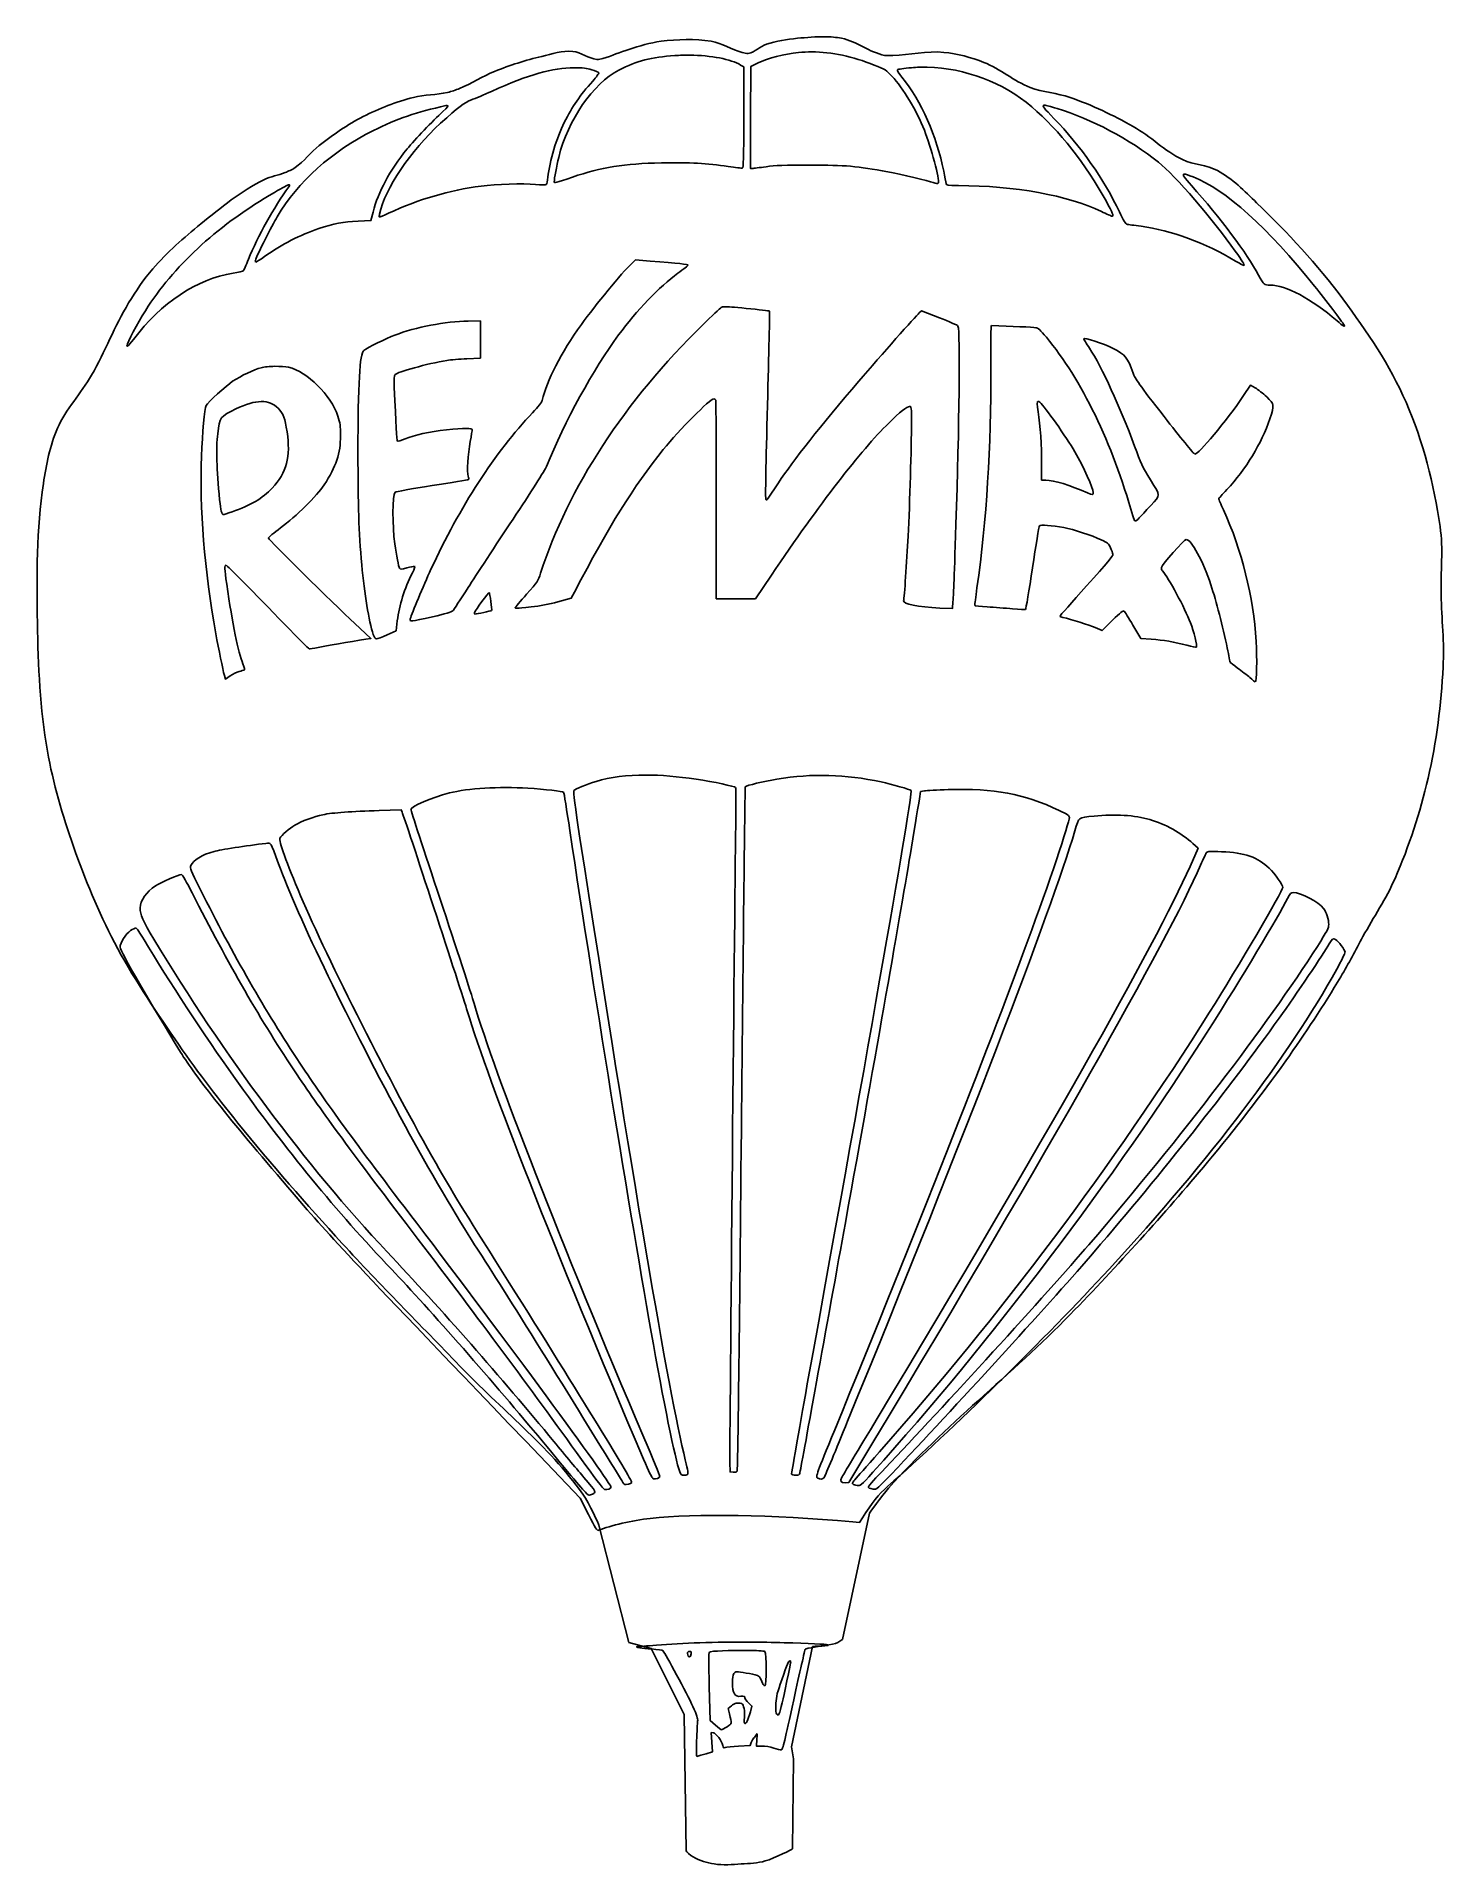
# Model space of a CAD drawing. Extents: x 31 to 190, y 48 to 254.
import ezdxf

# ---------------------------------------------------------------- set-up
doc = ezdxf.new("R2010")
doc.units = 0
doc.layers.add('Layer_1', color=7, linetype='CONTINUOUS')

msp = doc.modelspace()

# ---------------------------------------------------------------- linework, layer by layer
at = {"layer": 'Layer_1', "color": 1}
for points in [[(119.922397, 254.186008), (119.922397, 254.186008)], [(121.890234, 73.390152), (124.943966, 87.64017)], [(94.407742, 86.283076), (97.800473, 73.050605), (100.28866, 72.372058), (104.020936, 64.9075), (104.246937, 49.526389)], [(116.235316, 49.752387), (116.348868, 59.931129), (116.122317, 61.28822), (118.497505, 72.598056)]]:
    msp.add_lwpolyline(points, dxfattribs=at)
at = {"layer": 'Layer_1', "color": 7}
for points in [[(104.655386, 252.107924), (104.655386, 252.107924)], [(118.438524, 252.475586), (118.438524, 252.475586)], [(91.637886, 250.688547), (91.637886, 250.688547)], [(110.74411, 245.108593), (110.74411, 250.780599), (110.393536, 250.996674)], [(112.389488, 251.243619), (111.553845, 250.831312), (111.525733, 245.083238), (111.497621, 239.335165), (111.723068, 239.335165)], [(131.453819, 250.746425), (131.453819, 250.746425)], [(77.267703, 246.428755), (77.267703, 246.428755)], [(144.645504, 246.45411), (144.645504, 246.45411)], [(59.470064, 237.484185), (59.470064, 237.484185)], [(160.416875, 238.680322), (160.416875, 238.680322)], [(67.239444, 233.383143), (68.693549, 233.452045), (68.933881, 234.391867)], [(98.546818, 229.015314), (98.158763, 228.643243)], [(100.192747, 228.881368), (98.546818, 229.015314), (98.546818, 229.015314)], [(108.596024, 223.731914), (108.596024, 223.731914)], [(132.824141, 222.48286), (130.801181, 223.258421), (130.544866, 223.02305)], [(79.527135, 217.861471), (81.038567, 217.929823), (81.038567, 220.034912), (81.038567, 222.139452), (81.038567, 222.139452)], [(81.038567, 222.139452), (79.662734, 222.115201)], [(138.686314, 221.596507), (138.686314, 221.596507)], [(57.858863, 217.003781), (57.858863, 217.003781)], [(168.440916, 214.560242), (167.890252, 214.860656), (167.111384, 213.696489)], [(56.312703, 213.031723), (56.312703, 213.031723)], [(143.95428, 213.067551), (143.95428, 213.067551)], [(144.822443, 204.166528), (144.348398, 204.166528), (144.347297, 205.921047)], [(107.646831, 201.891111), (107.646831, 190.781368), (109.852796, 190.781368), (112.058758, 190.781368), (113.866193, 193.453107)], [(82.024691, 191.50401), (82.024691, 191.50401)], [(89.781944, 190.43796), (91.293377, 190.852474), (91.654974, 191.545352)], [(132.867688, 189.741224), (134.288169, 189.670118), (134.349355, 190.468827)], [(68.115877, 186.214547), (68.686937, 186.301641), (66.87454, 187.983951)], [(70.509254, 186.713398), (71.530103, 187.1676), (71.671214, 188.299797)], [(150.404601, 187.523133), (151.158112, 187.18634), (152.343776, 188.354918)], [(154.653369, 187.78937), (155.531453, 186.301641), (156.711055, 186.222816)], [(52.169218, 182.127286), (52.274501, 181.730965), (52.820203, 182.098074)], [(99.720355, 170.89848), (99.720355, 170.89848)], [(131.125296, 169.103174), (130.693143, 169.027104), (130.559198, 168.219023)], [(72.224084, 166.699324), (72.122109, 166.959496), (69.617387, 166.890594)], [(161.088256, 160.598472), (161.990044, 162.637968), (161.412369, 163.169342)], [(86.189673, 95.71437), (92.312022, 89.32303), (93.238063, 87.473151)], [(125.312729, 95.603575), (122.597443, 91.093534), (122.191749, 91.05991)], [(109.545216, 92.248328), (109.212284, 92.280851), (109.179761, 93.360131)], [(123.047235, 86.654596), (123.820592, 86.585694), (124.145808, 87.112657)], [(111.423758, 73.083125), (111.423758, 73.083125)], [(104.631685, 72.041327), (104.631685, 72.041327)], [(111.079249, 72.144406), (111.079249, 72.144406)], [(116.01428, 70.963701), (116.01428, 70.963701)], [(107.554228, 63.717425), (106.975453, 64.235568), (106.860247, 68.022968)], [(111.278789, 66.244198), (111.672356, 65.873231), (111.490455, 65.219488)], [(109.352292, 65.900239), (109.002822, 65.587701), (109.139522, 65.009475)], [(106.497549, 60.496674), (107.237279, 60.723225), (107.160108, 61.804159), (107.082387, 62.88509), (107.3376, 62.848711)], [(112.23625, 62.138194), (112.178925, 61.355468), (112.800694, 61.353814)], [(110.174154, 61.343341), (111.460689, 61.409488), (111.582508, 61.772186)]]:
    msp.add_lwpolyline(points, dxfattribs=at)
at = {"layer": 'Layer_1', "color": 1}
for points in [[(107.074671, 253.668416), (105.217022, 253.98823), (103.290607, 253.898732), (101.419753, 253.668416)], [(116.800864, 254.007966), (115.615934, 253.894354), (114.422278, 253.712242), (113.295134, 253.329419)], [(119.922397, 254.186008), (118.882676, 254.20332), (117.832869, 254.106918), (116.800864, 254.007966)], [(121.777235, 254.007966), (121.166184, 254.124374), (120.546227, 254.17562), (119.922397, 254.186008)], [(126.640607, 252.085327), (124.928235, 252.411533), (123.489607, 253.681762), (121.777235, 254.007966)], [(87.960731, 251.971775), (86.151675, 251.539749), (84.372227, 250.966508), (82.64536, 250.275687)], [(91.467009, 252.537323), (90.287091, 252.63301), (89.112141, 252.246747), (87.960731, 251.971775)], [(94.181193, 251.632778), (93.23039, 251.707378), (92.417621, 252.460236), (91.467009, 252.537323)], [(94.85974, 251.745777), (94.637513, 251.689219), (94.409805, 251.614843), (94.181193, 251.632778)], [(97.800473, 252.763871), (96.806272, 252.46815), (95.864948, 252.001589), (94.85974, 251.745777)], [(101.419753, 253.668416), (100.185561, 253.516481), (98.992374, 253.118396), (97.800473, 252.763871)], [(110.580399, 252.424324), (109.37982, 252.734802), (108.296764, 253.458019), (107.074671, 253.668416)], [(111.259496, 252.311325), (111.032727, 252.277229), (110.802406, 252.366908), (110.580399, 252.424324)], [(113.295134, 253.329419), (112.57676, 253.085426), (112.00975, 252.42414), (111.259496, 252.311325)], [(127.545152, 252.085327), (127.243693, 252.076493), (126.936875, 252.028888), (126.640607, 252.085327)], [(133.313619, 252.424324), (131.395961, 252.603394), (129.470317, 252.141904), (127.545152, 252.085327)], [(137.837443, 251.293231), (136.389034, 251.857348), (134.861269, 252.2798), (133.313619, 252.424324)], [(82.64536, 250.275687), (81.283406, 249.730851), (80.045506, 248.906604), (78.687083, 248.353048)], [(143.039812, 248.466047), (141.20064, 249.182358), (139.676612, 250.576917), (137.837443, 251.293231)], [(77.329992, 247.900499), (76.069701, 247.600243), (74.737976, 247.661225), (73.484161, 247.334951)], [(78.687083, 248.353048), (78.245476, 248.173092), (77.793873, 248.011012), (77.329992, 247.900499)], [(147.563637, 247.334951), (146.097303, 247.850664), (144.488222, 247.90193), (143.039812, 248.466047)], [(73.484161, 247.334951), (71.532682, 246.827118), (69.62438, 246.104837), (67.829244, 245.186314)], [(154.689198, 244.055221), (152.409923, 245.33629), (150.030155, 246.467473), (147.563637, 247.334951)], [(67.829244, 245.186314), (66.060659, 244.281374), (64.420013, 243.127763), (62.853423, 241.906034)], [(160.230563, 240.322942), (158.223788, 241.288868), (156.630678, 242.964003), (154.689198, 244.055221)], [(62.853423, 241.906034), (61.885553, 241.151219), (61.149772, 240.11372), (60.138688, 239.417847)], [(60.138688, 239.417847), (59.79149, 239.178881), (59.397005, 239.014151), (59.007595, 238.852852)], [(164.189393, 239.07885), (162.972835, 239.736871), (161.47682, 239.723073), (160.230563, 240.322942)], [(56.63296, 238.060756), (54.044506, 236.759853), (51.757439, 234.909147), (49.5074, 233.084383)], [(59.007595, 238.852852), (58.236598, 238.533498), (57.3786, 238.435494), (56.63296, 238.060756)], [(168.600216, 235.45957), (167.226544, 236.774901), (165.862229, 238.17404), (164.189393, 239.07885)], [(178.326409, 224.602284), (175.425715, 228.500453), (172.109751, 232.099077), (168.600216, 235.45957)], [(49.5074, 233.084383), (47.580875, 231.521995), (45.707404, 229.866098), (44.079033, 227.995013)], [(44.079033, 227.995013), (43.049026, 226.811503), (42.177233, 225.491648), (41.364298, 224.149735)], [(41.364298, 224.149735), (39.783032, 221.539561), (38.703117, 218.651177), (37.18002, 216.006631)], [(185.45142, 212.952899), (183.644221, 217.130566), (181.043718, 220.95056), (178.326409, 224.602284)], [(37.18002, 216.006631), (35.99526, 213.949547), (34.280588, 212.190015), (33.334743, 210.012716)], [(189.297248, 198.928881), (188.615275, 203.72794), (187.375938, 208.504049), (185.45142, 212.952899)], [(33.334743, 210.012716), (32.48224, 208.050303), (32.06279, 205.909013), (31.751103, 203.792253)], [(31.751103, 203.792253), (30.987032, 198.603104), (30.981227, 193.315896), (31.072557, 188.071592)], [(189.410247, 191.238326), (189.355792, 193.801586), (189.65795, 196.390546), (189.297248, 198.928881)], [(189.636245, 183.095221), (189.780839, 185.806778), (189.467913, 188.523534), (189.410247, 191.238326)], [(31.072557, 188.071592), (31.156842, 183.232096), (31.372581, 178.363373), (32.20365, 173.595026)], [(187.939604, 170.541294), (188.888026, 174.656077), (189.411396, 178.878545), (189.636245, 183.095221)], [(32.20365, 173.595026), (32.841195, 169.937014), (33.922256, 166.357005), (35.144383, 162.850738)], [(184.207325, 159.231458), (185.795076, 162.870039), (187.047954, 166.672812), (187.939604, 170.541294)], [(35.144383, 162.850738), (36.439658, 159.134614), (37.960018, 155.481543), (39.781206, 151.992899)], [(180.588598, 152.671996), (181.793532, 154.859359), (183.208552, 156.942599), (184.207325, 159.231458)], [(178.100411, 148.147621), (178.987131, 149.622607), (179.75821, 151.164565), (180.588598, 152.671996)], [(39.781206, 151.992899), (41.756245, 148.209529), (44.153692, 144.655505), (46.567217, 141.135612)], [(171.879949, 138.647425), (174.075138, 141.731042), (176.150166, 144.903533), (178.100411, 148.147621)], [(46.567217, 141.135612), (48.805744, 137.870925), (51.2069, 134.716383), (53.692227, 131.635417)], [(163.058297, 127.224591), (166.141276, 130.917872), (169.08988, 134.728183), (171.879949, 138.647425)], [(53.692227, 131.635417), (57.450891, 126.97595), (61.421151, 122.487666), (65.454609, 118.063945)], [(147.563637, 110.03384), (152.938136, 115.567964), (158.114715, 121.302364), (163.058297, 127.224591)], [(65.454609, 118.063945), (69.748169, 113.354952), (74.273946, 108.863047), (78.687083, 104.265923)], [(127.093156, 90.467904), (133.380322, 97.508442), (140.987501, 103.262409), (147.563637, 110.03384)], [(78.687083, 104.265923), (83.3217, 99.438086), (88.704316, 95.232346), (92.598105, 89.789357)], [(92.598105, 89.789357), (93.363305, 88.719709), (94.407742, 86.283076), (94.407742, 86.283076)], [(124.943966, 87.64017), (124.943966, 87.64017), (126.304667, 89.584935), (127.093156, 90.467904)], [(118.497505, 72.598056), (118.497505, 72.598056), (120.269869, 72.658863), (121.098688, 72.937603)], [(121.098688, 72.937603), (121.386783, 73.034495), (121.890234, 73.390152), (121.890234, 73.390152)], [(104.246937, 49.526389), (104.246937, 49.526389), (104.736575, 49.018536), (105.039033, 48.847292)], [(113.182135, 48.395296), (114.255282, 48.693794), (116.235316, 49.752387), (116.235316, 49.752387)], [(105.039033, 48.847292), (105.765233, 48.436139), (106.589934, 48.18942), (107.413668, 48.055746)], [(107.413668, 48.055746), (108.418418, 47.892706), (109.451487, 47.992514), (110.4674, 48.055746)], [(110.4674, 48.055746), (111.377462, 48.112408), (112.303664, 48.150962), (113.182135, 48.395296)]]:
    msp.add_open_spline(points, degree=3, dxfattribs=at)
at = {"layer": 'Layer_1', "color": 7}
for points in [[(102.986307, 252.063277), (100.305957, 251.884085), (98.681893, 251.460907), (96.663868, 250.415694)], [(104.655386, 252.107924), (104.101886, 252.114528), (103.541009, 252.100361), (102.986307, 252.063277)], [(110.393536, 250.996674), (109.319139, 251.658186), (107.053894, 252.079324), (104.655386, 252.107924)], [(116.923233, 252.405031), (115.334065, 252.245149), (113.433185, 251.758147), (112.389488, 251.243619)], [(118.438524, 252.475586), (117.92454, 252.478245), (117.418637, 252.454871), (116.923233, 252.405031)], [(125.457701, 250.992816), (123.051327, 251.96208), (120.665785, 252.464063), (118.438524, 252.475586)], [(91.637886, 250.688547), (89.151257, 250.687982), (86.551623, 249.946345), (82.300298, 248.023971)], [(96.663868, 250.415694), (93.744646, 248.903709), (90.939188, 244.838021), (89.873997, 240.575952)], [(93.602968, 250.460342), (93.040313, 250.637854), (92.602521, 250.688705), (91.637886, 250.688547)], [(94.395617, 250.120795), (94.357904, 250.181814), (94.001209, 250.334702), (93.602968, 250.460342)], [(93.718174, 249.179318), (94.128548, 249.636177), (94.433334, 250.059778), (94.395617, 250.120795)], [(127.459715, 249.732739), (126.814857, 250.419572), (126.695784, 250.49413), (125.457701, 250.992816)], [(131.124192, 243.653385), (130.262478, 245.824639), (128.708576, 248.402572), (127.459715, 249.732739)], [(128.090854, 250.464753), (128.029485, 250.403378), (128.220055, 250.079291), (128.584192, 249.626353)], [(129.658511, 250.690201), (128.851335, 250.620924), (128.145867, 250.519758), (128.090854, 250.464753)], [(131.453819, 250.746425), (130.851168, 250.75952), (130.251468, 250.741091), (129.658511, 250.690201)], [(143.22502, 246.286541), (140.034814, 249.025761), (135.672373, 250.654728), (131.453819, 250.746425)], [(82.300298, 248.023971), (81.469117, 247.648127), (80.443832, 247.213443), (80.021577, 247.058243)], [(90.508447, 244.525409), (91.43939, 246.379047), (92.222266, 247.513917), (93.718174, 249.179318)], [(128.584192, 249.626353), (130.795418, 246.875883), (132.515401, 243.004748), (133.300391, 239.011602)], [(77.145885, 246.411116), (73.887522, 245.706218), (71.587998, 244.918011), (68.969159, 243.608737)], [(72.792937, 241.537822), (73.630934, 242.579625), (75.681197, 244.719482), (76.822323, 245.743593)], [(80.021577, 247.058243), (79.216261, 246.762249), (78.572775, 246.273829), (76.543958, 244.419576)], [(76.822323, 245.743593), (77.356558, 246.223038), (77.498516, 246.43826), (77.267703, 246.428755)], [(77.267703, 246.428755), (77.234731, 246.427344), (77.194023, 246.42153), (77.145885, 246.411116)], [(151.610658, 235.665175), (149.37103, 239.791408), (146.38589, 243.572491), (143.22502, 246.286541)], [(144.645504, 246.45411), (144.297022, 246.451852), (144.687716, 246.047829), (145.731397, 244.974097)], [(146.089686, 246.081489), (145.32958, 246.31189), (144.854594, 246.455434), (144.645504, 246.45411)], [(157.538428, 240.021427), (154.28974, 242.621538), (149.981217, 244.901922), (146.089686, 246.081489)], [(68.969159, 243.608737), (64.266208, 241.257513), (60.45071, 237.836217), (58.113524, 233.874275)], [(76.543958, 244.419576), (73.145244, 241.313269), (70.284478, 237.049794), (69.674161, 234.180751)], [(88.660221, 238.337464), (88.84629, 240.157546), (89.625489, 242.767342), (90.508447, 244.525409)], [(110.59418, 239.378711), (110.719565, 239.42683), (110.74411, 240.366723), (110.74411, 245.108593)], [(132.700118, 237.698606), (132.873626, 237.979332), (131.868373, 241.778272), (131.124192, 243.653385)], [(145.731397, 244.974097), (148.747731, 241.870962), (151.412098, 238.069536), (153.118233, 234.434311)], [(68.933881, 234.391867), (69.527657, 236.715998), (70.780515, 239.03597), (72.792937, 241.537822)], [(89.873997, 240.575952), (89.635189, 239.620443), (89.370738, 238.171413), (89.370738, 237.81767)], [(91.421811, 238.349041), (94.699111, 239.471187), (97.245032, 239.877869), (101.464401, 239.953076)], [(101.464401, 239.953076), (104.74997, 240.011637), (106.542405, 239.913494), (109.001718, 239.540216)], [(109.001718, 239.540216), (109.794929, 239.41982), (110.51168, 239.347057), (110.59418, 239.378711)], [(111.723068, 239.335165), (111.847071, 239.335165), (112.540085, 239.419614), (113.262613, 239.522577)], [(113.262613, 239.522577), (114.305176, 239.671142), (115.333509, 239.708914), (118.24615, 239.707785)], [(118.24615, 239.707785), (122.176119, 239.706007), (123.555286, 239.58731), (126.990077, 238.953174)], [(166.195265, 229.99813), (163.690867, 233.553904), (159.373886, 238.552407), (157.538428, 240.021427)], [(59.470064, 237.484185), (59.308213, 237.467759), (58.806035, 237.201395), (57.804293, 236.622634)], [(59.428724, 237.257083), (59.542042, 237.413731), (59.567177, 237.494048), (59.470064, 237.484185)], [(70.658632, 234.271703), (74.05801, 235.842741), (77.540048, 236.864159), (81.112981, 237.338662)], [(81.112981, 237.338662), (82.769879, 237.558708), (85.87517, 237.652818), (87.265645, 237.524974)], [(87.265645, 237.524974), (87.86392, 237.469958), (88.399081, 237.46671), (88.465643, 237.517809)], [(88.465643, 237.517809), (88.531717, 237.568521), (88.619319, 237.937222), (88.660221, 238.337464)], [(89.370738, 237.81767), (89.370738, 237.656922), (89.492176, 237.688336), (91.421811, 238.349041)], [(126.990077, 238.953174), (128.436872, 238.686065), (131.640038, 237.921815), (132.117482, 237.730026)], [(132.117482, 237.730026), (132.459005, 237.592832), (132.629092, 237.583679), (132.700118, 237.698606)], [(133.300391, 239.011602), (133.422943, 238.388216), (133.54814, 237.768797), (133.578202, 237.635216)], [(133.578202, 237.635216), (133.631209, 237.399676), (133.672481, 237.39189), (134.952935, 237.390478)], [(134.952935, 237.390478), (141.270682, 237.383197), (147.388645, 236.276561), (151.082045, 234.472896)], [(160.416875, 238.680322), (160.1715, 238.658703), (160.46139, 238.282558), (161.255273, 237.392132)], [(161.443238, 238.371091), (160.904228, 238.578956), (160.564102, 238.69329), (160.416875, 238.680322)], [(161.255273, 237.392132), (164.49465, 233.75882), (167.526154, 229.71485), (168.820702, 227.29938)], [(175.13267, 226.058043), (169.890465, 232.607907), (165.013993, 236.994066), (161.443238, 238.371091)], [(57.804293, 236.622634), (51.676498, 233.082243), (46.790898, 228.677296), (43.581286, 223.798611)], [(54.880095, 229.080355), (55.942634, 231.691074), (57.743135, 234.927006), (59.428724, 237.257083)], [(152.283693, 233.947034), (152.499289, 233.933544), (152.365888, 234.273757), (151.610658, 235.665175)], [(58.113524, 233.874275), (57.522779, 232.872868), (55.907731, 229.653554), (55.706368, 229.075947)], [(62.815941, 232.539784), (64.531658, 233.10996), (65.545239, 233.302958), (67.239444, 233.383143)], [(69.674161, 234.180751), (69.633126, 233.987799), (69.623071, 233.830177), (69.651564, 233.830177)], [(69.651564, 233.830177), (69.680046, 233.830177), (70.133233, 234.028884), (70.658632, 234.271703)], [(151.082045, 234.472896), (151.664633, 234.188388), (152.205484, 233.951945), (152.283693, 233.947034)], [(153.118233, 234.434311), (153.588432, 233.43245), (153.818452, 233.055435), (153.976476, 233.027608)], [(56.687531, 229.389589), (58.647499, 230.779234), (60.711661, 231.840471), (62.815941, 232.539784)], [(153.976476, 233.027608), (154.09521, 233.006695), (154.813638, 232.907508), (155.573346, 232.807122)], [(155.573346, 232.807122), (158.890318, 232.368819), (162.902053, 230.890695), (166.222827, 228.883573)], [(54.304627, 227.764604), (54.343306, 227.805489), (54.602213, 228.397597), (54.880095, 229.080355)], [(55.706368, 229.075947), (55.641093, 228.888904), (55.636383, 228.756793), (55.694792, 228.756793)], [(55.694792, 228.756793), (55.749644, 228.756793), (56.196298, 229.041298), (56.687531, 229.389589)], [(167.176427, 228.373145), (167.246715, 228.443433), (166.983334, 228.879195), (166.195265, 229.99813)], [(41.901731, 220.039874), (45.035947, 224.175361), (49.083079, 226.864194), (53.155342, 227.517109)], [(53.155342, 227.517109), (53.748912, 227.612277), (54.265965, 227.723718), (54.304627, 227.764604)], [(98.158763, 228.643243), (96.940974, 227.474273), (94.025435, 223.95538), (92.429432, 221.728799)], [(96.629141, 220.544786), (98.659078, 223.292245), (101.254453, 225.990854), (103.323099, 227.504982)], [(104.483408, 228.431024), (104.483408, 228.506792), (103.389992, 228.621405), (100.192747, 228.881368)], [(103.323099, 227.504982), (103.961331, 227.972127), (104.483408, 228.388888), (104.483408, 228.431024)], [(166.222827, 228.883573), (166.724556, 228.580325), (167.153878, 228.350568), (167.176427, 228.373145)], [(168.820702, 227.29938), (169.075258, 226.824417), (169.358208, 226.374789), (169.44964, 226.300576)], [(169.44964, 226.300576), (169.541088, 226.226363), (169.838144, 226.16608), (170.109995, 226.16608)], [(170.109995, 226.16608), (171.884018, 226.16608), (174.749068, 224.638451), (177.670466, 222.135044)], [(178.46752, 221.659344), (178.243103, 222.042424), (176.387085, 224.49071), (175.13267, 226.058043)], [(43.581286, 223.798611), (42.737433, 222.515931), (41.533541, 220.333405), (41.231453, 219.538819)], [(108.211276, 223.640411), (108.076495, 223.552939), (107.133971, 222.669285), (106.116659, 221.676983)], [(108.596024, 223.731914), (108.388404, 223.724999), (108.292942, 223.693418), (108.211276, 223.640411)], [(111.02964, 223.544501), (109.600292, 223.68594), (108.942056, 223.743417), (108.596024, 223.731914)], [(113.654527, 223.238575), (113.626121, 223.266981), (112.444922, 223.404454), (111.02964, 223.544501)], [(113.422464, 212.636502), (113.57873, 218.439019), (113.68293, 223.210175), (113.654527, 223.238575)], [(130.544866, 223.02305), (130.103872, 222.617632), (126.252295, 218.269655), (123.737909, 215.33911)], [(79.662734, 222.115201), (77.124458, 222.070087), (73.697648, 221.411313), (71.380725, 220.52329)], [(106.116659, 221.676983), (97.354432, 213.130256), (90.908065, 203.259039), (87.830643, 193.676901)], [(92.429432, 221.728799), (90.124421, 218.513088), (88.519818, 215.394824), (88.024118, 213.166769)], [(134.912695, 221.545795), (134.876317, 221.63485), (133.936619, 222.056473), (132.824141, 222.48286)], [(134.685594, 199.201181), (135.054295, 210.066663), (135.164658, 220.92899), (134.912695, 221.545795)], [(138.686314, 221.596507), (138.62192, 221.598483), (138.594163, 219.777687), (138.612451, 216.742505)], [(143.677019, 221.365548), (143.408341, 221.41164), (140.83873, 221.530433), (138.686314, 221.596507)], [(144.878668, 220.289576), (144.199635, 221.103098), (143.96083, 221.316859), (143.677019, 221.365548)], [(177.670466, 222.135044), (178.35427, 221.549074), (178.627724, 221.385896), (178.46752, 221.659344)], [(41.231453, 219.538819), (41.045353, 219.049316), (41.289128, 219.231561), (41.901731, 220.039874)], [(67.892083, 218.800743), (67.42982, 218.454485), (67.231728, 215.015401), (67.231728, 207.29688)], [(71.380725, 220.52329), (70.414715, 220.153037), (68.311056, 219.114586), (67.892083, 218.800743)], [(88.499817, 205.709931), (90.533305, 210.748593), (93.812493, 216.732554), (96.629141, 220.544786)], [(154.634077, 200.124465), (152.314614, 208.373569), (148.854363, 215.526458), (144.878668, 220.289576)], [(152.429766, 219.016818), (151.296367, 219.587587), (149.09822, 220.298982), (149.09822, 220.094995)], [(149.09822, 220.094995), (149.09822, 220.068692), (149.3922, 219.594722), (149.751963, 219.042173)], [(149.751963, 219.042173), (151.141915, 216.907368), (153.212882, 212.401016), (154.831409, 207.988105)], [(154.657227, 216.245309), (154.055171, 217.987963), (153.771693, 218.341037), (152.429766, 219.016818)], [(56.314357, 216.847785), (55.489489, 216.63661), (54.063697, 215.956646), (53.097464, 215.314306)], [(57.858863, 217.003781), (57.270455, 216.994468), (56.680571, 216.941542), (56.314357, 216.847785)], [(59.3951, 216.896294), (59.034189, 216.97855), (58.447271, 217.013086), (57.858863, 217.003781)], [(64.966785, 211.372014), (64.18184, 213.770852), (61.517242, 216.412624), (59.3951, 216.896294)], [(71.409938, 216.074982), (71.637731, 216.370085), (75.075858, 217.305849), (77.259987, 217.667443)], [(77.259987, 217.667443), (77.675585, 217.736246), (78.695954, 217.823809), (79.527135, 217.861471)], [(138.612451, 216.742505), (138.665193, 207.993283), (138.138885, 199.628301), (137.05582, 192.00286)], [(53.097464, 215.314306), (52.363113, 214.826109), (50.303156, 212.943845), (50.111533, 212.58579)], [(71.334424, 214.597726), (71.296787, 215.52138), (71.318986, 215.957146), (71.409938, 216.074982)], [(71.680586, 208.569635), (71.606893, 208.643331), (71.503972, 210.436518), (71.334424, 214.597726)], [(123.737909, 215.33911), (119.386073, 210.266993), (116.327081, 206.396052), (114.653328, 203.842966)], [(158.162955, 211.333428), (155.347526, 214.959913), (154.87004, 215.629314), (154.657227, 216.245309)], [(50.111533, 212.58579), (49.947872, 212.279999), (49.681398, 209.434939), (49.577955, 206.885674)], [(53.45796, 212.198284), (54.593879, 212.742826), (55.532291, 213.020604), (56.312703, 213.031723)], [(56.312703, 213.031723), (57.093115, 213.042843), (57.71594, 212.787237), (58.221564, 212.266085)], [(88.024118, 213.166769), (87.981226, 212.973983), (87.552485, 212.429007), (86.921687, 211.765581)], [(101.673863, 207.617688), (103.43329, 209.81369), (106.955404, 213.342058), (107.388313, 213.342058)], [(107.388313, 213.342058), (107.458442, 213.342058), (107.545195, 213.265093), (107.581237, 213.171181)], [(107.581237, 213.171181), (107.617266, 213.077268), (107.646831, 208.001383), (107.646831, 201.891111)], [(113.241116, 201.983714), (113.175974, 202.048862), (113.242527, 205.953037), (113.422464, 212.636502)], [(143.959792, 211.856533), (143.823682, 212.721228), (143.812788, 213.07174), (143.95428, 213.067551)], [(143.95428, 213.067551), (144.001439, 213.06614), (144.06514, 213.024961), (144.147204, 212.950694)], [(144.147204, 212.950694), (144.730222, 212.423069), (147.112696, 209.04569), (148.097215, 207.350898)], [(167.111384, 213.696489), (165.218435, 210.866732), (162.021478, 207.033256), (161.612461, 207.102852)], [(169.731862, 213.556479), (169.325036, 213.943126), (168.743895, 214.395032), (168.440916, 214.560242)], [(170.087397, 211.088688), (170.621799, 212.686139), (170.618181, 212.714124), (169.731862, 213.556479)], [(51.411849, 209.40197), (51.622709, 211.246504), (51.703743, 211.357344), (53.45796, 212.198284)], [(58.221564, 212.266085), (58.8054, 211.664295), (59.008306, 211.134067), (59.235797, 209.618598)], [(65.263339, 209.185895), (65.258851, 210.292181), (65.215629, 210.611529), (64.966785, 211.372014)], [(86.921687, 211.765581), (82.737365, 207.364899), (78.679085, 201.107939), (75.468536, 194.106299)], [(113.866193, 193.453107), (119.313559, 201.506253), (123.94591, 207.51203), (127.09591, 210.604722)], [(127.09591, 210.604722), (128.3626, 211.848365), (129.157592, 212.478302), (129.460075, 212.478302)], [(129.66678, 210.616299), (129.665087, 207.921144), (129.477361, 201.599313), (129.287544, 197.851806)], [(129.460075, 212.478302), (129.65695, 212.478302), (129.667909, 212.382062), (129.66678, 210.616299)], [(144.347297, 205.921047), (144.346168, 207.998646), (144.189554, 210.396911), (143.959792, 211.856533)], [(161.612461, 207.102852), (161.507969, 207.120632), (159.955653, 209.024312), (158.162955, 211.333428)], [(165.228984, 203.092209), (167.413613, 205.427389), (169.149172, 208.284079), (170.087397, 211.088688)], [(51.628477, 201.953951), (51.285408, 205.458592), (51.219594, 207.720273), (51.411849, 209.40197)], [(59.235797, 209.618598), (59.658117, 206.805387), (59.179107, 204.979048), (57.572783, 203.275764)], [(63.422279, 203.639015), (64.772639, 205.681172), (65.271551, 207.18389), (65.263339, 209.185895)], [(72.550954, 208.817132), (72.11789, 208.635172), (71.726256, 208.523966), (71.680586, 208.569635)], [(77.230221, 209.830265), (75.306944, 209.629729), (73.60999, 209.262092), (72.550954, 208.817132)], [(80.119141, 209.860581), (80.121399, 210.04542), (79.204295, 210.036101), (77.230221, 209.830265)], [(79.667145, 204.614666), (79.506784, 205.074651), (79.623048, 207.060928), (79.897001, 208.538215)], [(79.897001, 208.538215), (80.018117, 209.191286), (80.119141, 209.786368), (80.119141, 209.860581)], [(49.577955, 206.885674), (49.343031, 201.096867), (49.924572, 193.922101), (51.201836, 186.841281)], [(67.231728, 207.29688), (67.231164, 201.276663), (67.32903, 198.398857), (67.663328, 194.613416)], [(91.654974, 191.545352), (95.572998, 199.046771), (98.259446, 203.356039), (101.673863, 207.617688)], [(148.097215, 207.350898), (149.069115, 205.677816), (150.1775, 203.231799), (150.1775, 202.760378)], [(154.831409, 207.988105), (155.521454, 206.106704), (155.744949, 205.635311), (156.633333, 204.191883)], [(79.695808, 204.224956), (79.744189, 204.254855), (79.731421, 204.43029), (79.667145, 204.614666)], [(84.727852, 199.773341), (86.658484, 202.682479), (88.356039, 205.353712), (88.499817, 205.709931)], [(57.572783, 203.275764), (56.461925, 202.097853), (55.097626, 201.290483), (53.032973, 200.589691)], [(58.504887, 198.776744), (60.265558, 200.078482), (62.583492, 202.370494), (63.422279, 203.639015)], [(71.378521, 196.98805), (71.091628, 198.968237), (71.120821, 202.491657), (71.426476, 202.79731)], [(71.426476, 202.79731), (71.505631, 202.876476), (73.26678, 203.196059), (75.585947, 203.552474)], [(75.585947, 203.552474), (77.798196, 203.892459), (79.647423, 204.195058), (79.695808, 204.224956)], [(114.653328, 203.842966), (113.34174, 201.842315), (113.359565, 201.865262), (113.241116, 201.983714)], [(149.529823, 202.723447), (147.585611, 203.58511), (145.688643, 204.166528), (144.822443, 204.166528)], [(150.1775, 202.760378), (150.1775, 202.506751), (150.036454, 202.498908), (149.529823, 202.723447)], [(156.633333, 204.191883), (157.797387, 202.300525), (157.795649, 202.595058), (156.650422, 201.30627)], [(164.318377, 202.047104), (164.318377, 202.086533), (164.728288, 202.557014), (165.228984, 203.092209)], [(52.032518, 200.28046), (51.862561, 200.28046), (51.744527, 200.768372), (51.628477, 201.953951)], [(53.032973, 200.589691), (52.532034, 200.419661), (52.08202, 200.28046), (52.032518, 200.28046)], [(154.897557, 199.552855), (154.835284, 199.573626), (154.716644, 199.830796), (154.634077, 200.124465)], [(156.650422, 201.30627), (155.43, 199.932873), (155.012111, 199.514676), (154.897557, 199.552855)], [(164.850298, 200.816793), (164.557775, 201.454101), (164.318377, 202.007677), (164.318377, 202.047104)], [(168.546199, 185.978076), (168.240419, 191.008907), (166.921592, 196.304), (164.850298, 200.816793)], [(57.128503, 197.628012), (57.128503, 197.70012), (57.747908, 198.217083), (58.504887, 198.776744)], [(79.666592, 192.055226), (80.51988, 193.391055), (82.797224, 196.864203), (84.727852, 199.773341)], [(134.349355, 190.468827), (134.414793, 191.321101), (134.443097, 192.05493), (134.685594, 199.201181)], [(143.315422, 194.268354), (143.701208, 196.807674), (144.049521, 198.938545), (144.089879, 199.003845)], [(144.089879, 199.003845), (144.181311, 199.151789), (145.566023, 199.056875), (146.839342, 198.815329)], [(146.839342, 198.815329), (147.949166, 198.6048), (149.979284, 197.945644), (151.068814, 197.442253)], [(66.87454, 187.983951), (64.307494, 190.367032), (57.128503, 197.471068), (57.128503, 197.628012)], [(71.919262, 194.231975), (71.820318, 194.392072), (71.569591, 195.669291), (71.378521, 196.98805)], [(129.287544, 197.851806), (129.14131, 194.96472), (128.859811, 190.919663), (128.779874, 190.554267)], [(151.068814, 197.442253), (151.817352, 197.096404), (151.902767, 197.023179), (152.113369, 196.547078)], [(152.113369, 196.547078), (152.239517, 196.261907), (152.3665, 195.928845), (152.395592, 195.806798)], [(157.859786, 194.326785), (157.91007, 194.632756), (160.441471, 197.474223), (160.663819, 197.474223)], [(160.663819, 197.474223), (161.226635, 197.474223), (162.566632, 195.000108), (163.440841, 192.346818)], [(52.432148, 192.432258), (52.173251, 194.231741), (52.162865, 194.559395), (52.364349, 194.559395)], [(52.364349, 194.559395), (52.460771, 194.559395), (55.451739, 191.542288), (59.02248, 187.84284)], [(67.663328, 194.613416), (67.954384, 191.317667), (68.453172, 188.293955), (68.958686, 186.760252)], [(72.74829, 194.265599), (72.11623, 194.103607), (72.001685, 194.098611), (71.919262, 194.231975)], [(73.61866, 194.452461), (73.543702, 194.453026), (73.151817, 194.36902), (72.74829, 194.265599)], [(75.468536, 194.106299), (74.606568, 192.226499), (73.327082, 189.168912), (73.130283, 188.51973)], [(73.37502, 193.698398), (73.616428, 194.178003), (73.705421, 194.451897), (73.61866, 194.452461)], [(142.536553, 189.579167), (142.579042, 189.618861), (142.929635, 191.729034), (143.315422, 194.268354)], [(152.395592, 195.806798), (152.436737, 195.634075), (151.778533, 194.84339), (149.42509, 192.238781)], [(157.983259, 193.92991), (157.895919, 194.028911), (157.840172, 194.20743), (157.859786, 194.326785)], [(54.25998, 183.440283), (53.719603, 184.770179), (53.086962, 187.880931), (52.432148, 192.432258)], [(71.671214, 188.299797), (71.888629, 190.04647), (72.479913, 191.920937), (73.37502, 193.698398)], [(77.92365, 189.423174), (78.02889, 189.534897), (78.813302, 190.719401), (79.666592, 192.055226)], [(87.830643, 193.676901), (87.542014, 192.778201), (87.478709, 192.682866), (86.25527, 191.302266)], [(137.05582, 192.00286), (136.910913, 190.982613), (136.792341, 190.10224), (136.792341, 190.046597)], [(149.42509, 192.238781), (147.762098, 190.398308), (146.400574, 188.859954), (146.400574, 188.820144)], [(161.138416, 188.082618), (160.506297, 189.72439), (158.637021, 193.188857), (157.983259, 193.92991)], [(163.440841, 192.346818), (164.038658, 190.532417), (164.788873, 187.642405), (165.284105, 185.244408)], [(82.024691, 191.50401), (81.977332, 191.551358), (80.46168, 189.441109), (80.36829, 189.197726)], [(82.302505, 189.477191), (82.375412, 189.539416), (82.119075, 191.409623), (82.024691, 191.50401)], [(84.979205, 189.783117), (84.977794, 189.678393), (84.983721, 189.678292), (86.759632, 189.864697)], [(86.25527, 191.302266), (85.554188, 190.511121), (84.979205, 189.827646), (84.979205, 189.783117)], [(86.759632, 189.864697), (87.763452, 189.970059), (88.778125, 190.162624), (89.781944, 190.43796)], [(128.779874, 190.554267), (128.7025, 190.200561), (130.384166, 189.865862), (132.867688, 189.741224)], [(136.792341, 190.046597), (136.792341, 189.990957), (137.43609, 189.910182), (138.222742, 189.866901)], [(138.222742, 189.866901), (139.009402, 189.823619), (140.28418, 189.724833), (141.05599, 189.647518)], [(59.02248, 187.84284), (60.439102, 186.375151), (61.650437, 185.154394), (61.714614, 185.129758)], [(73.130283, 188.51973), (73.028373, 188.183541), (73.162276, 188.196173), (75.644375, 188.752343)], [(75.644375, 188.752343), (77.103261, 189.079238), (77.789924, 189.28123), (77.92365, 189.423174)], [(80.36829, 189.197726), (80.338055, 189.118936), (80.366032, 189.054411), (80.430026, 189.054408)], [(80.430026, 189.054408), (80.645841, 189.054408), (82.224866, 189.410934), (82.302505, 189.477191)], [(141.05599, 189.647518), (141.827803, 189.57022), (142.494068, 189.539475), (142.536553, 189.579167)], [(146.400574, 188.820144), (146.400009, 188.780334), (146.557091, 188.713769), (146.750044, 188.672418)], [(146.750044, 188.672418), (147.648874, 188.479784), (149.725817, 187.826637), (150.404601, 187.523133)], [(152.343776, 188.354918), (153.231444, 189.229646), (153.560803, 189.492688), (153.652911, 189.400574)], [(153.652911, 189.400574), (153.720594, 189.332891), (154.170524, 188.607696), (154.653369, 187.78937)], [(161.811451, 185.323786), (161.918833, 185.431163), (161.502925, 187.135904), (161.138416, 188.082618)], [(51.201836, 186.841281), (51.530941, 185.016892), (51.968332, 182.884542), (52.169218, 182.127286)], [(62.745386, 185.285201), (63.536184, 185.458474), (66.321274, 185.940478), (68.115877, 186.214547)], [(68.958686, 186.760252), (69.07256, 186.414815), (69.186191, 186.249735), (69.307603, 186.253686)], [(69.307603, 186.253686), (69.406736, 186.256903), (69.947703, 186.463685), (70.509254, 186.713398)], [(156.711055, 186.222816), (158.068744, 186.13187), (159.302783, 185.920706), (160.740437, 185.534349)], [(168.436507, 181.394172), (168.60038, 181.38452), (168.663976, 184.0402), (168.546199, 185.978076)], [(61.714614, 185.129758), (61.778811, 185.105118), (62.242773, 185.175075), (62.745386, 185.285201)], [(160.740437, 185.534349), (161.295927, 185.385065), (161.778007, 185.290343), (161.811451, 185.323786)], [(165.284105, 185.244408), (165.465486, 184.366107), (165.613732, 183.629454), (165.613732, 183.607299)], [(52.820203, 182.098074), (53.120301, 182.300029), (53.568744, 182.517498), (53.8168, 182.580936)], [(53.8168, 182.580936), (54.06484, 182.644377), (54.325963, 182.715373), (54.39723, 182.739136)], [(54.39723, 182.739136), (54.489198, 182.769799), (54.44963, 182.973566), (54.25998, 183.440283)], [(165.613732, 183.607299), (165.613732, 183.585145), (165.99036, 183.298771), (166.450478, 182.970645)], [(166.450478, 182.970645), (166.910597, 182.642523), (167.530012, 182.154645), (167.826862, 181.886407)], [(167.826862, 181.886407), (168.123712, 181.618172), (168.397829, 181.39643), (168.436507, 181.394172)], [(86.407955, 169.414609), (83.153287, 169.616251), (79.616577, 169.401175), (77.562052, 168.876623)], [(90.441749, 168.946075), (90.32595, 169.061879), (88.29552, 169.297667), (86.407955, 169.414609)], [(94.086937, 170.170327), (93.069658, 169.860159), (91.703025, 169.306876), (91.575599, 169.153333)], [(99.720355, 170.89848), (97.557418, 170.906947), (95.708992, 170.664885), (94.086937, 170.170327)], [(105.37858, 170.425537), (103.274992, 170.734291), (101.402642, 170.891901), (99.720355, 170.89848)], [(109.82303, 169.49178), (109.732431, 169.634881), (107.337993, 170.137942), (105.37858, 170.425537)], [(109.852796, 165.900062), (109.884371, 167.799908), (109.870858, 169.416223), (109.82303, 169.49178)], [(110.915537, 169.582178), (110.884465, 169.551109), (110.68928, 152.194346), (110.482284, 131.01144)], [(114.496232, 170.431049), (113.012068, 170.184621), (111.053745, 169.720386), (110.915537, 169.582178)], [(126.248143, 170.114653), (122.190281, 170.998203), (118.508072, 171.097161), (114.496232, 170.431049)], [(129.62599, 169.162153), (129.517936, 169.270204), (127.456133, 169.851624), (126.248143, 170.114653)], [(133.823493, 169.254758), (132.57672, 169.213385), (131.362777, 169.145157), (131.125296, 169.103174)], [(146.315687, 166.904375), (142.316781, 168.80329), (139.002849, 169.426598), (133.823493, 169.254758)], [(77.562052, 168.876623), (75.485972, 168.346553), (73.212412, 167.375012), (73.212412, 167.017924)], [(91.129666, 164.644943), (90.779256, 166.982658), (90.46952, 168.918307), (90.441749, 168.946075)], [(91.575599, 169.153333), (91.505896, 169.069352), (91.740996, 167.267313), (92.27509, 163.793315)], [(117.918176, 102.212096), (124.909241, 140.693062), (129.848641, 168.939499), (129.62599, 169.162153)], [(130.559198, 168.219023), (130.485552, 167.774681), (130.081429, 165.322627), (129.660715, 162.769709)], [(60.095694, 165.245769), (59.544763, 164.922904), (58.57689, 164.081591), (58.42055, 163.789457)], [(63.281168, 166.424267), (62.354627, 166.234775), (60.805238, 165.661587), (60.095694, 165.245769)], [(69.617387, 166.890594), (66.55939, 166.806517), (64.356601, 166.644211), (63.281168, 166.424267)], [(79.560759, 144.308958), (78.997344, 146.171978), (72.507427, 165.97815), (72.224084, 166.699324)], [(73.212412, 167.017924), (73.212412, 166.905747), (74.689815, 162.358176), (76.495453, 156.911944)], [(109.179761, 93.360131), (109.146069, 94.488789), (109.752886, 159.888379), (109.852796, 165.900062)], [(142.80224, 152.244805), (145.128556, 158.568535), (147.47875, 165.540897), (147.47875, 166.117791)], [(147.47875, 166.117791), (147.47875, 166.308988), (147.266601, 166.452828), (146.315687, 166.904375)], [(150.257978, 166.270478), (148.41855, 166.085352), (148.585854, 166.215101), (148.101623, 164.599192)], [(156.545689, 165.881319), (154.855305, 166.371003), (152.626909, 166.508897), (150.257978, 166.270478)], [(161.412369, 163.169342), (160.131215, 164.34736), (158.279555, 165.379046), (156.545689, 165.881319)], [(56.834154, 163.189735), (54.706235, 162.933988), (51.650463, 162.457696), (50.996232, 162.279678)], [(58.266762, 160.880694), (57.32436, 163.452224), (57.441674, 163.262749), (56.834154, 163.189735)], [(58.42055, 163.789457), (58.272561, 163.512925), (59.173406, 161.006856), (60.766523, 157.264172)], [(100.799635, 105.311579), (98.298158, 119.125705), (93.993939, 145.536097), (91.129666, 164.644943)], [(92.27509, 163.793315), (98.111324, 125.831297), (102.28578, 101.181381), (104.154882, 93.644007)], [(148.101623, 164.599192), (145.312424, 155.291503), (135.841661, 130.688471), (122.465702, 98.001914)], [(50.996232, 162.279678), (49.640834, 161.910876), (48.648386, 161.300853), (48.390088, 160.677297)], [(129.660715, 162.769709), (128.4319, 155.313243), (125.711229, 139.841905), (122.209938, 120.400548)], [(162.956325, 162.164475), (162.891114, 162.081798), (162.583354, 161.431076), (162.272266, 160.718637)], [(164.641389, 162.251016), (163.375001, 162.302304), (163.052201, 162.28602), (162.956325, 162.164475)], [(170.000854, 160.397279), (168.782503, 161.612172), (167.240063, 162.14577), (164.641389, 162.251016)], [(47.327343, 159.691723), (47.082318, 159.694545), (44.942139, 158.751523), (44.392122, 158.398573)], [(48.519622, 157.613642), (47.94068, 158.755663), (47.404319, 159.690877), (47.327343, 159.691723)], [(48.390088, 160.677297), (48.267078, 160.380306), (48.330939, 160.218006), (49.468814, 157.949331)], [(72.590643, 131.249565), (66.282663, 142.874637), (60.423498, 154.995537), (58.266762, 160.880694)], [(162.272266, 160.718637), (158.502985, 152.086543), (145.047403, 128.380641), (125.312729, 95.603575)], [(125.804964, 98.326029), (144.499666, 129.38908), (157.192884, 151.791731), (161.088256, 160.598472)], [(171.550872, 158.214465), (171.550872, 158.490199), (170.671089, 159.72896), (170.000854, 160.397279)], [(44.392122, 158.398573), (43.385811, 157.752828), (42.670767, 156.721433), (42.665715, 155.907631)], [(60.376813, 137.068745), (56.325349, 143.108523), (52.606403, 149.552278), (48.519622, 157.613642)], [(49.468814, 157.949331), (53.170895, 150.568105), (56.774867, 144.283005), (60.689355, 138.381741)], [(60.766523, 157.264172), (63.776451, 150.193021), (71.031902, 135.846373), (76.0418, 127.058125)], [(76.495453, 156.911944), (78.301099, 151.465716), (80.030218, 146.161267), (80.337973, 145.124758)], [(172.079488, 156.967618), (171.093153, 154.998495), (166.818925, 147.869389), (163.293117, 142.31356)], [(163.295872, 144.149105), (166.467327, 149.178655), (171.550872, 157.840021), (171.550872, 158.214465)], [(172.737089, 157.642305), (172.452781, 157.642305), (172.379888, 157.567352), (172.079488, 156.967618)], [(176.155725, 155.847549), (175.608861, 156.56452), (173.556222, 157.642305), (172.737089, 157.642305)], [(42.665715, 155.907631), (42.661171, 155.170306), (43.003961, 154.389324), (44.213529, 152.37875)], [(176.732297, 154.024678), (176.732297, 154.634566), (176.485056, 155.41578), (176.155725, 155.847549)], [(41.575965, 153.342274), (41.063096, 153.017015), (40.396914, 151.965427), (40.396914, 151.481371)], [(42.185057, 153.6482), (42.115277, 153.6482), (41.841206, 153.510484), (41.575965, 153.342274)], [(43.098971, 152.325833), (42.666251, 153.053117), (42.254856, 153.6482), (42.185057, 153.6482)], [(175.447412, 151.564053), (176.564747, 153.310687), (176.732297, 153.631258), (176.732297, 154.024678)], [(40.396914, 151.481371), (40.396914, 151.094354), (43.990506, 144.854745), (47.224267, 139.626937)], [(53.193377, 136.91661), (49.957375, 141.448052), (45.745567, 147.87767), (43.098971, 152.325833)], [(44.213529, 152.37875), (52.039949, 139.369446), (61.476097, 126.71555), (70.498781, 117.130188)], [(121.010494, 97.03894), (130.229618, 119.529097), (138.123495, 139.52637), (142.80224, 152.244805)], [(149.687469, 117.917873), (160.215295, 130.186962), (169.683436, 142.553734), (175.447412, 151.564053)], [(176.780252, 151.840214), (176.141928, 150.734865), (173.093338, 146.217475), (171.134154, 143.474419)], [(177.486358, 152.353395), (177.203422, 152.504821), (177.135957, 152.456158), (176.780252, 151.840214)], [(178.567292, 150.907557), (178.567292, 151.176252), (177.821138, 152.174229), (177.486358, 152.353395)], [(177.6407, 149.001453), (178.15028, 149.918816), (178.567292, 150.776431), (178.567292, 150.907557)], [(151.967847, 115.168964), (163.423902, 127.615906), (172.146857, 139.111427), (177.6407, 149.001453)], [(80.337973, 145.124758), (82.73181, 137.062429), (90.10917, 118.192644), (99.482783, 96.155895)], [(99.446402, 93.711255), (89.274102, 117.664926), (82.09061, 135.943415), (79.560759, 144.308958)], [(126.065689, 94.566741), (139.572314, 109.793801), (152.432529, 126.92116), (163.295872, 144.149105)], [(171.134154, 143.474419), (165.366073, 135.398537), (158.073172, 126.179756), (150.276718, 117.108688)], [(163.293117, 142.31356), (152.495964, 125.299869), (138.52952, 106.888631), (125.311075, 92.242816)], [(47.224267, 139.626937), (48.944132, 136.846546), (52.644774, 132.191064), (59.332261, 124.394653)], [(60.689355, 138.381741), (63.808816, 133.679022), (66.591208, 129.868119), (73.855682, 120.347078)], [(71.048894, 115.111636), (64.733782, 121.740624), (59.240234, 128.449035), (53.193377, 136.91661)], [(74.023251, 118.511533), (66.490334, 128.386136), (63.196789, 132.864822), (60.376813, 137.068745)], [(80.385928, 117.917873), (78.674239, 120.524858), (75.005455, 126.799276), (72.590643, 131.249565)], [(110.482284, 131.01144), (110.225013, 104.683327), (110.070146, 92.452375), (109.992253, 92.356368)], [(76.0418, 127.058125), (77.717842, 124.11805), (79.237578, 121.636676), (83.547701, 114.805159)], [(59.332261, 124.394653), (64.515636, 118.351787), (65.018138, 117.815206), (86.189673, 95.71437)], [(73.855682, 120.347078), (83.531685, 107.665408), (95.773105, 91.03298), (95.773105, 90.567675)], [(122.209938, 120.400548), (120.326514, 109.942595), (117.138204, 92.39792), (117.075368, 92.145802)], [(92.450378, 93.685347), (86.454048, 102.015097), (80.92922, 109.458773), (74.023251, 118.511533)], [(96.830885, 91.547184), (90.882941, 101.289252), (82.922866, 114.054011), (80.385928, 117.917873)], [(126.732109, 92.75269), (133.021011, 99.332459), (145.137739, 112.615634), (149.687469, 117.917873)], [(70.498781, 117.130188), (76.583969, 110.66549), (83.430265, 102.878262), (89.33546, 95.70555)], [(150.276718, 117.108688), (145.852888, 111.961607), (135.376144, 100.46684), (128.109046, 92.786867)], [(87.998763, 95.789336), (82.833851, 102.045893), (75.135864, 110.821525), (71.048894, 115.111636)], [(83.547701, 114.805159), (91.475495, 102.239672), (98.192274, 91.311353), (98.113562, 91.106211)], [(127.001103, 90.669097), (134.148232, 96.933448), (144.848721, 107.434071), (151.967847, 115.168964)], [(103.676427, 91.994218), (103.365627, 92.191424), (102.190491, 97.630831), (100.799635, 105.311579)], [(116.146021, 92.038315), (116.117584, 92.112528), (116.915051, 96.690675), (117.918176, 102.212096)], [(119.042104, 91.614982), (118.858002, 91.749599), (118.979377, 92.084016), (121.010494, 97.03894)], [(122.465702, 98.001914), (121.129456, 94.736554), (119.967716, 91.931486), (119.883812, 91.76822)], [(121.807551, 91.678372), (121.898066, 91.831644), (123.696854, 94.823191), (125.804964, 98.326029)], [(93.062227, 89.806445), (92.741722, 90.092706), (91.104367, 92.027331), (87.998763, 95.789336)], [(89.33546, 95.70555), (90.57075, 94.205093), (92.091657, 92.383902), (92.714961, 91.657978)], [(99.482783, 96.155895), (100.470318, 93.834284), (101.278089, 91.86005), (101.278092, 91.76877)], [(95.054318, 90.302539), (94.942829, 90.324016), (93.821902, 91.780116), (92.450378, 93.685347)], [(100.536155, 91.521276), (100.418652, 91.558571), (100.024257, 92.350532), (99.446402, 93.711255)], [(104.154882, 93.644007), (104.46972, 92.374391), (104.512875, 92.075128), (104.393007, 91.99918)], [(123.049439, 90.922104), (122.929695, 91.041848), (122.801733, 90.887032), (126.065689, 94.566741)], [(92.714961, 91.657978), (94.169837, 89.963576), (94.1483, 90.005581), (93.674077, 89.779437)], [(97.291703, 90.873048), (97.248571, 90.89969), (97.041005, 91.203042), (96.830885, 91.547184)], [(98.113562, 91.106211), (98.057603, 90.960387), (97.435825, 90.78397), (97.291703, 90.873048)], [(101.278092, 91.76877), (101.278092, 91.583709), (100.820443, 91.431046), (100.536155, 91.521276)], [(104.393007, 91.99918), (104.20812, 91.882063), (103.857131, 91.879565), (103.676427, 91.994218)], [(109.992253, 92.356368), (109.929589, 92.279121), (109.728381, 92.230463), (109.545216, 92.248328)], [(116.606286, 91.903269), (116.378993, 91.903269), (116.174788, 91.96325), (116.146021, 92.038315)], [(117.075368, 92.145802), (117.025911, 91.947375), (116.940042, 91.903269), (116.606286, 91.903269)], [(119.883812, 91.76822), (119.715012, 91.439753), (119.368025, 91.376657), (119.042104, 91.614982)], [(122.191749, 91.05991), (121.702568, 91.019442), (121.556952, 91.254025), (121.807551, 91.678372)], [(123.533958, 90.754534), (123.325893, 90.788299), (123.107876, 90.863661), (123.049439, 90.922104)], [(125.311075, 92.242816), (123.935301, 90.71848), (123.906108, 90.694139), (123.533958, 90.754534)], [(124.81002, 90.627204), (124.81002, 90.690332), (125.675068, 91.646755), (126.732109, 92.75269)], [(128.109046, 92.786867), (125.732407, 90.275208), (125.727008, 90.270611), (125.350764, 90.341124)], [(93.674077, 89.779437), (93.312686, 89.607092), (93.28393, 89.608438), (93.062227, 89.806445)], [(95.773105, 90.567675), (95.773105, 90.385258), (95.379289, 90.239961), (95.054318, 90.302539)], [(124.145808, 87.112657), (125.185715, 88.799158), (125.941816, 89.740645), (127.001103, 90.669097)], [(125.350764, 90.341124), (124.903577, 90.424921), (124.81002, 90.473986), (124.81002, 90.627204)], [(93.238063, 87.473151), (94.000393, 85.950457), (94.19713, 85.635952), (94.348213, 85.696034)], [(94.348213, 85.696034), (95.734271, 86.247248), (98.186613, 86.809646), (100.198812, 87.03769)], [(100.198812, 87.03769), (105.294794, 87.615202), (113.897215, 87.471065), (123.047235, 86.654596)], [(98.795417, 72.573251), (98.31425, 72.545847), (99.333112, 72.370483), (100.336615, 72.308117)], [(100.900507, 72.741371), (99.831844, 72.653806), (98.884483, 72.578303), (98.795417, 72.573251)], [(100.336615, 72.308117), (101.079046, 72.261974), (101.552299, 72.183299), (101.644648, 72.090936)], [(111.423758, 73.083125), (107.557254, 73.099409), (103.827357, 72.981169), (100.900507, 72.741371)], [(115.310928, 73.021389), (114.016496, 73.057197), (112.712593, 73.077692), (111.423758, 73.083125)], [(120.217297, 72.788776), (120.160895, 72.843741), (117.952901, 72.948307), (115.310928, 73.021389)], [(116.384697, 66.562798), (117.056067, 69.66488), (117.646061, 72.247468), (117.696036, 72.302052)], [(117.696036, 72.302052), (117.770537, 72.3834), (119.589285, 72.664584), (120.163277, 72.683493)], [(120.163277, 72.683493), (120.26118, 72.68671), (120.28144, 72.726252), (120.217297, 72.788776)], [(101.644648, 72.090936), (101.87408, 71.86152), (104.361731, 67.221496), (105.00651, 65.820314)], [(104.408441, 71.789424), (104.408441, 71.972022), (104.469963, 72.041327), (104.631685, 72.041327)], [(104.820751, 71.752492), (104.763339, 71.267491), (104.408441, 71.299294), (104.408441, 71.789424)], [(104.631685, 72.041327), (104.809996, 72.041327), (104.84807, 71.983172), (104.820751, 71.752492)], [(106.860247, 68.022968), (106.772606, 70.892733), (106.774875, 71.84715), (106.87017, 71.961952)], [(106.87017, 71.961952), (106.972989, 72.085842), (109.294989, 72.156313), (111.079249, 72.144406)], [(111.079249, 72.144406), (112.149805, 72.137266), (113.026664, 72.100312), (113.114336, 72.027549)], [(113.114336, 72.027549), (113.328444, 71.84989), (113.326867, 68.15526), (113.112683, 68.15526)], [(115.02981, 68.83491), (115.692501, 70.709204), (115.80447, 70.961497), (115.971286, 70.961497)], [(116.01428, 70.963701), (116.098475, 70.956279), (116.046357, 70.73816), (115.407392, 67.723107)], [(115.971286, 70.961497), (115.98757, 70.961497), (116.002252, 70.964717), (116.01428, 70.963701)], [(110.169743, 69.73339), (109.668505, 69.824429), (109.481826, 69.496676), (109.481826, 68.525126)], [(109.481826, 68.525126), (109.481826, 67.286743), (109.715859, 66.897387), (110.415036, 66.97125)], [(111.382418, 69.534401), (110.901127, 69.610225), (110.355386, 69.699681), (110.169743, 69.73339)], [(112.429174, 69.253282), (112.334729, 69.332169), (111.863711, 69.45859), (111.382418, 69.534401)], [(112.783056, 68.632063), (112.682819, 68.894558), (112.523623, 69.174392), (112.429174, 69.253282)], [(113.112683, 68.15526), (113.031682, 68.15526), (112.883312, 68.369585), (112.783056, 68.632063)], [(114.369452, 66.203958), (114.416575, 66.961406), (114.536477, 67.439541), (115.02981, 68.83491)], [(110.497716, 66.147184), (110.113442, 66.294636), (109.692048, 66.203826), (109.352292, 65.900239)], [(110.415036, 66.97125), (110.780057, 67.009835), (110.885221, 66.969557), (110.885221, 66.791553)], [(110.830651, 64.588346), (110.912648, 65.294875), (110.751609, 66.049752), (110.497716, 66.147184)], [(110.885221, 66.791553), (110.885221, 66.694661), (111.062406, 66.448272), (111.278789, 66.244198)], [(114.711757, 64.931201), (114.451265, 64.646817), (114.306141, 65.186344), (114.369452, 66.203958)], [(115.407392, 67.723107), (115.099132, 66.268551), (114.786083, 65.012343), (114.711757, 64.931201)], [(114.994532, 60.923315), (115.130814, 60.922751), (115.402749, 62.025545), (116.384697, 66.562798)], [(105.00651, 65.820314), (105.462143, 64.830143), (105.581046, 64.464324), (105.543945, 64.166116)], [(105.543945, 64.166116), (105.517755, 63.955573), (105.467506, 62.965619), (105.4326, 61.966214)], [(109.139522, 65.009475), (109.417843, 63.830712), (109.435045, 63.924317), (108.865018, 63.540486)], [(110.878606, 63.895468), (110.799719, 63.94423), (110.783181, 64.17944), (110.830651, 64.588346)], [(111.490455, 65.219488), (111.223354, 64.258812), (111.016274, 63.810395), (110.878606, 63.895468)], [(105.4326, 61.966214), (105.372733, 60.251748), (105.380392, 60.153501), (105.563789, 60.210044)], [(107.3376, 62.848711), (107.629133, 62.807462), (108.272312, 61.925627), (108.371129, 61.431535)], [(108.238284, 63.194324), (108.180132, 63.196864), (107.872411, 63.432319), (107.554228, 63.717425)], [(108.865018, 63.540486), (108.578458, 63.347536), (108.296419, 63.191784), (108.238284, 63.194324)], [(111.582508, 61.772186), (111.64951, 61.971782), (111.785897, 62.194757), (111.885676, 62.267729)], [(111.885676, 62.267729), (111.985459, 62.340666), (112.118165, 62.51771), (112.180576, 62.660746)], [(112.180576, 62.660746), (112.267955, 62.860954), (112.280438, 62.740682), (112.23625, 62.138194)], [(105.563789, 60.210044), (105.670655, 60.242996), (106.090709, 60.371977), (106.497549, 60.496674)], [(108.371129, 61.431535), (108.422748, 61.173488), (108.470533, 61.134838), (108.660517, 61.199475)], [(108.660517, 61.199475), (108.785719, 61.242082), (109.466806, 61.306999), (110.174154, 61.343341)], [(112.800694, 61.353814), (113.142502, 61.35325), (113.737715, 61.256676), (114.123611, 61.13884)], [(114.123611, 61.13884), (114.509527, 61.021006), (114.901362, 60.923315), (114.994532, 60.923315)]]:
    msp.add_open_spline(points, degree=3, dxfattribs=at)

doc.saveas('drawing.dxf')
